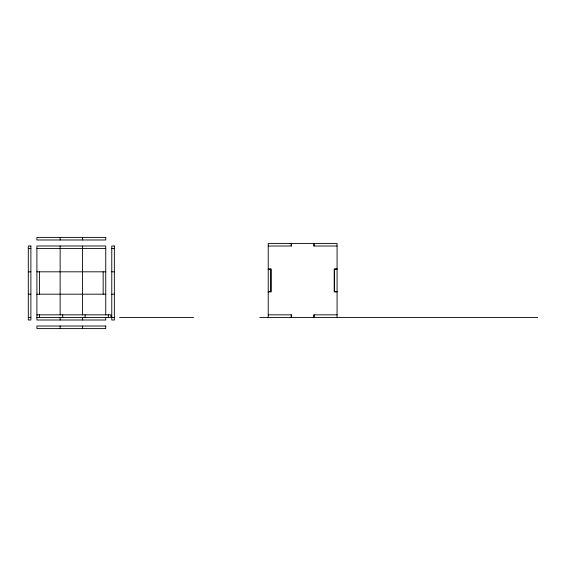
<?xml version="1.0" encoding="UTF-8"?>
<svg xmlns="http://www.w3.org/2000/svg" width="566" height="566" viewBox="0 0 566 566"><rect width="100%" height="100%" fill="white"/><g stroke="black" fill="none" stroke-linecap="round" stroke-linejoin="round"><path stroke-width="0.85" d="M268.227 245.998L291.462 245.998L291.462 243.415M337.067 245.998L313.833 245.998L313.833 243.415M28.3 248.58L30.882 248.58M36.903 248.58L105.743 248.58M111.771 248.58L114.353 248.58M268.227 268.949L271.093 268.949L271.093 291.886L268.227 291.886M337.067 268.949L334.202 268.949L334.202 291.886L337.067 291.886M268.227 269.232L270.81 269.232L270.81 291.603L268.227 291.603M337.067 269.232L334.485 269.232L334.485 291.603L337.067 291.603M28.3 271.814L30.882 271.814M36.903 271.814L105.743 271.814M111.771 271.814L114.353 271.814M28.3 294.186L30.882 294.186M36.903 294.186L105.743 294.186M111.771 294.186L114.353 294.186M36.903 314.838L110.908 314.838L110.908 317.42L36.903 317.42M268.227 314.838L291.462 314.838L291.462 317.42M337.067 314.838L313.833 314.838L313.833 317.42M28.3 317.42L30.882 317.42M111.771 317.42L114.353 317.42M119.539 317.42L193.537 317.42M259.759 317.42L537.7 317.42M337.067 317.42L337.067 243.415L268.227 243.415L268.227 317.42M314.116 243.415L314.116 245.998M314.116 314.838L314.116 317.42M291.179 243.415L291.179 245.998M291.179 314.838L291.179 317.42M108.325 314.838L108.325 317.42M105.743 314.838L105.743 245.998L36.903 245.998L36.903 320.002L105.743 320.002L105.743 317.42M103.161 271.814L103.161 294.186M85.091 314.838L85.091 317.42M82.509 237.395L82.509 239.977M82.509 245.998L82.509 314.838M82.509 317.42L82.509 320.002M82.509 326.023L82.509 328.605M62.72 314.838L62.72 317.42M60.138 237.395L60.138 239.977M60.138 245.998L60.138 314.838M60.138 317.42L60.138 320.002M60.138 326.023L60.138 328.605M39.486 271.814L39.486 294.186M39.486 314.838L39.486 317.42M105.743 237.395L36.903 237.395L36.903 239.977L105.743 239.977L105.743 237.395M30.882 245.998L28.3 245.998L28.3 320.002L30.882 320.002L30.882 245.998M114.353 245.998L111.771 245.998L111.771 320.002L114.353 320.002L114.353 245.998M105.743 326.023L36.903 326.023L36.903 328.605L105.743 328.605L105.743 326.023"/></g></svg>
